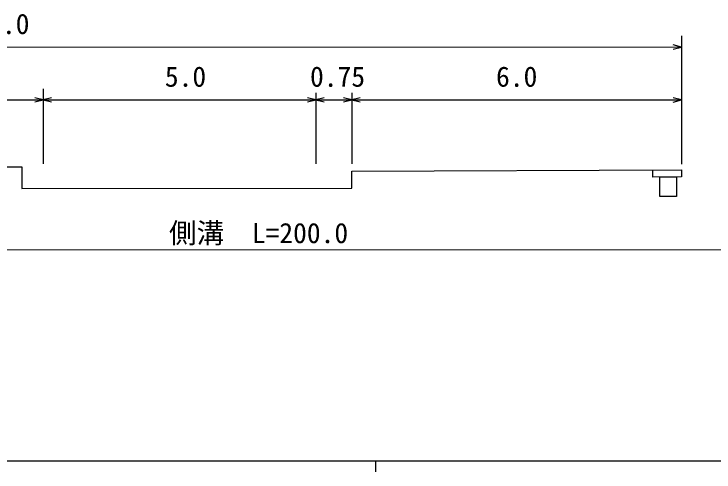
# Model space of a CAD drawing. Units: millimetres, scale not verified. Extents: x 40000 to 680000, y 20000 to 380000.
# Drawn here: x 135272 to 198663, y 204000 to 245469 of the extents above; entities that cross this region are included whole.
import ezdxf
from ezdxf.enums import TextEntityAlignment as Align

# ---------------------------------------------------------------- set-up
doc = ezdxf.new("R2010")
doc.units = ezdxf.units.MM
doc.header["$LTSCALE"] = 1000
for name, color, linetype, lineweight in [('M-BGD', 7, 'Continuous', 25), ('M-STR-HTXT', 7, 'Continuous', 13), ('M-TTL-BAND', 7, 'Continuous', 25)]:
    doc.layers.add(name, color=color, linetype=linetype, lineweight=lineweight)
doc.styles.add('ＭＳ ゴシック', font='')
doc.styles.get('ＭＳ ゴシック').set_extended_font_data('MS Gothic')

msp = doc.modelspace()

# ---------------------------------------------------------------- linework, layer by layer
at = {"layer": 'M-BGD'}
for p, q in [((195719, 243483), (195717, 231885)), ((70910, 242497), (195719, 242481)), ((195719, 242481), (194967, 242669)), ((194967, 242293), (195719, 242481)), ((137924, 238697), (137924, 231892)), ((137924, 237695), (137173, 237883)), ((138676, 237883), (137924, 237695)), ((162617, 237692), (161865, 237880)), ((162617, 238334), (162616, 231889)), ((163368, 237880), (162617, 237692)), ((165873, 237691), (165122, 237879)), ((165873, 238334), (165873, 231889)), ((166625, 237879), (165873, 237691)), ((195718, 237688), (194966, 237876)), ((129502, 237696), (137924, 237695)), ((137173, 237507), (137924, 237695)), ((137924, 237695), (138676, 237507)), ((137924, 237695), (162617, 237692)), ((161865, 237504), (162617, 237692)), ((162617, 237692), (163368, 237504)), ((162617, 237692), (165873, 237691)), ((165122, 237504), (165873, 237691)), ((165873, 237691), (166625, 237504)), ((165873, 237691), (195718, 237688)), ((194966, 237500), (195718, 237688)), ((131169, 231650), (135969, 231616)), ((135969, 231616), (135969, 229673)), ((165872, 231243), (195717, 231345)), ((165872, 229705), (165872, 231243)), ((193113, 231336), (195717, 231345)), ((193115, 230705), (193113, 231336)), ((195717, 231345), (195719, 230714)), ((195719, 230714), (193115, 230705)), ((193753, 230708), (195267, 230713)), ((193759, 228938), (193753, 230708)), ((195267, 230713), (195273, 228943)), ((135969, 229673), (165872, 229705)), ((195273, 228943), (193759, 228938))]:
    msp.add_line(p, q, dxfattribs=at)
at = {"layer": 'M-STR-HTXT'}
msp.add_line((72691, 224108), (256719, 224108), dxfattribs=at)
at = {"layer": 'M-TTL-BAND'}
for p, q in [((40000, 205000), (579000, 205000)), ((168000, 205000), (168000, 204000))]:
    msp.add_line(p, q, dxfattribs=at)

# ---------------------------------------------------------------- texts
at = {"layer": 'M-BGD', "style": 'ＭＳ ゴシック'}
for s, p in [('25.0', (131684, 243106)), ('5.0', (148932, 238334)), ('0.75', (162078, 238334)), ('6.0', (178924, 238334))]:
    msp.add_text(s, height=1833, dxfattribs=at).set_placement(p, align=Align.BOTTOM_LEFT)
at = {"layer": 'M-STR-HTXT', "style": 'ＭＳ ゴシック'}
msp.add_text('側溝\u3000L=200.0', height=1833, dxfattribs=at).set_placement((149304, 224171), align=Align.BOTTOM_LEFT)

doc.saveas('drawing.dxf')
